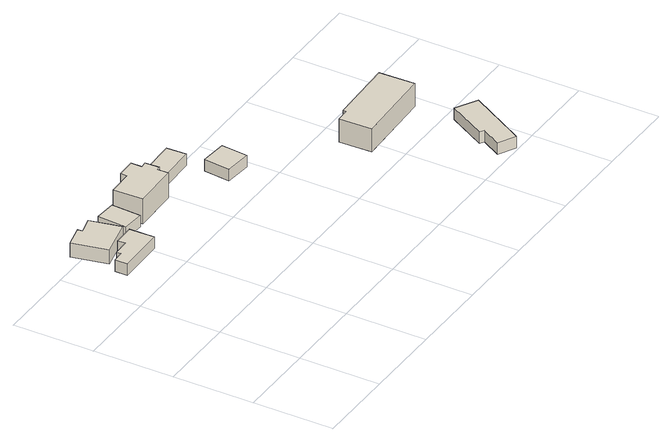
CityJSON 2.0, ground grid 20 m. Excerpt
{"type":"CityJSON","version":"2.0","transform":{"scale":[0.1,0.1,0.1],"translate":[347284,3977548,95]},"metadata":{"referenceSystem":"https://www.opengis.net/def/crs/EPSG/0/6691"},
"CityObjects":{
"building1":{"type":"Building","attributes":{"土砂災害警戒区域.現象区分":"1","土砂災害警戒区域.区域区分":"1","measuredHeight":3},"geometry":[{"type":"Solid","lod":"1","boundaries":[[[[0,1,2,3,4,5,6,7]],[[6,8,9,7]],[[5,10,8,6]],[[4,11,10,5]],[[3,12,11,4]],[[2,13,12,3]],[[1,14,13,2]],[[0,15,14,1]],[[7,9,15,0]],[[8,10,11,12,13,14,15,9]]]]}]},
"building2":{"type":"Building","attributes":{"土砂災害警戒区域.現象区分":"1","土砂災害警戒区域.区域区分":"2","measuredHeight":4.6},"geometry":[{"type":"Solid","lod":"1","boundaries":[[[[16,17,18,19,20,21]],[[20,22,23,21]],[[19,24,22,20]],[[18,25,24,19]],[[17,26,25,18]],[[16,27,26,17]],[[21,23,27,16]],[[22,24,25,26,27,23]]]]}]},
"building3":{"type":"Building","attributes":{"土砂災害警戒区域.現象区分":"1","土砂災害警戒区域.区域区分":"2","measuredHeight":3},"geometry":[{"type":"Solid","lod":"1","boundaries":[[[[28,29,30,31]],[[30,32,33,31]],[[29,34,32,30]],[[28,35,34,29]],[[31,33,35,28]],[[32,34,35,33]]]]}]},
"building4":{"type":"Building","attributes":{"土砂災害警戒区域.現象区分":"1","土砂災害警戒区域.区域区分":"2","measuredHeight":7.6},"geometry":[{"type":"Solid","lod":"1","boundaries":[[[[36,37,38,39,40,41,42,43,44,45]],[[44,46,47,45]],[[43,48,46,44]],[[42,49,48,43]],[[41,50,49,42]],[[40,51,50,41]],[[39,52,51,40]],[[38,53,52,39]],[[37,54,53,38]],[[36,55,54,37]],[[45,47,55,36]],[[46,48,49,50,51,52,53,54,55,47]]]]}]},
"building5":{"type":"Building","attributes":{"土砂災害警戒区域.現象区分":"1","土砂災害警戒区域.区域区分":"2","measuredHeight":3},"geometry":[{"type":"Solid","lod":"1","boundaries":[[[[56,57,58,59]],[[58,60,61,59]],[[57,62,60,58]],[[56,63,62,57]],[[59,61,63,56]],[[60,62,63,61]]]]}]},
"building6":{"type":"Building","attributes":{"土砂災害警戒区域.現象区分":"1","土砂災害警戒区域.区域区分":"1","measuredHeight":3},"geometry":[{"type":"Solid","lod":"1","boundaries":[[[[64,65,66,67]],[[66,68,69,67]],[[65,70,68,66]],[[64,71,70,65]],[[67,69,71,64]],[[68,70,71,69]]]]}]},
"building7":{"type":"Building","attributes":{"土砂災害警戒区域.現象区分":"2","土砂災害警戒区域.区域区分":"1","measuredHeight":8.2},"geometry":[{"type":"Solid","lod":"1","boundaries":[[[[72,73,74,75,76,77]],[[76,78,79,77]],[[75,80,78,76]],[[74,81,80,75]],[[73,82,81,74]],[[72,83,82,73]],[[77,79,83,72]],[[78,80,81,82,83,79]]]]}]},
"building8":{"type":"Building","attributes":{"土砂災害警戒区域.現象区分":"2","土砂災害警戒区域.区域区分":"1","measuredHeight":3},"geometry":[{"type":"Solid","lod":"1","boundaries":[[[[84,85,86,87,88,89]],[[88,90,91,89]],[[87,92,90,88]],[[86,93,92,87]],[[85,94,93,86]],[[84,95,94,85]],[[89,91,95,84]],[[90,92,93,94,95,91]]]]}]}
},
"vertices":[
[127,501,64],[129,439,64],[9,437,64],[9,468,64],[36,469,64],[35,480,64],[76,481,64],[75,500,64],[76,481,94],[75,500,94],[35,480,94],[36,469,94],[9,468,94],[9,437,94],[129,439,94],[127,501,94],
[2,577,68],[55,589,68],[57,577,68],[98,587,68],[115,510,68],[22,489,68],[115,510,105],[22,489,105],[98,587,105],[57,577,105],[55,589,105],[2,577,105],
[187,579,66],[183,506,66],[129,510,66],[133,583,66],[129,510,96],[133,583,96],[183,506,96],[187,579,96],
[256,582,66],[256,598,66],[303,599,66],[303,572,66],[319,573,66],[320,538,66],[311,537,66],[311,510,66],[196,507,66],[193,580,66],[196,507,131],[193,580,131],[311,510,131],[311,537,131],[320,538,131],[319,573,131],[303,572,131],[303,599,131],[256,598,131],[256,582,131],
[437,588,66],[439,539,66],[356,537,66],[355,586,66],[356,537,96],[355,586,96],[439,539,96],[437,588,96],
[514,494,60],[508,428,60],[441,434,60],[448,500,60],[441,434,90],[448,500,90],[508,428,90],[514,494,90],
[952,356,12],[955,268,12],[756,260,12],[753,341,12],[786,342,12],[786,350,12],[786,342,72],[786,350,72],[753,341,72],[756,260,72],[955,268,72],[952,356,72],
[1022,148,0],[942,6,0],[900,29,0],[927,77,0],[916,84,0],[969,178,0],[916,84,30],[969,178,30],[927,77,30],[900,29,30],[942,6,30],[1022,148,30]
]}
